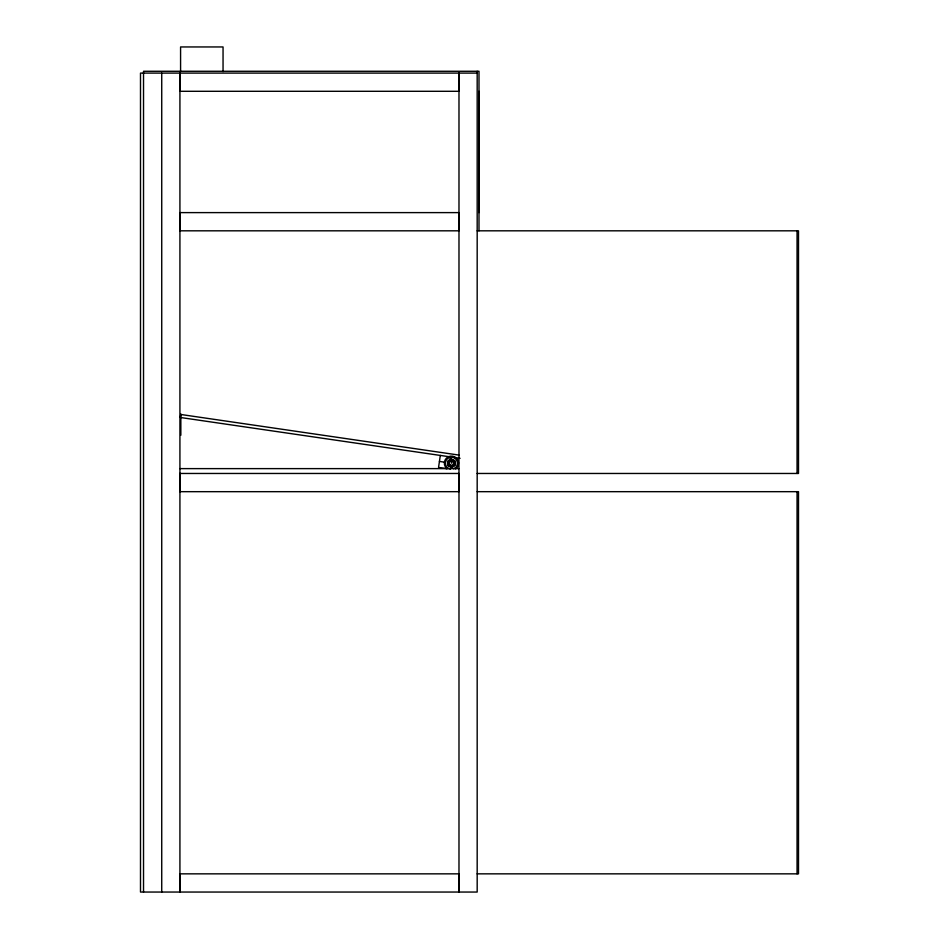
<?xml version="1.0" encoding="UTF-8"?>
<svg xmlns="http://www.w3.org/2000/svg" width="939" height="939" viewBox="0 0 939 939"><rect width="100%" height="100%" fill="white"/><g stroke="black" fill="none" stroke-linecap="round" stroke-linejoin="round"><path stroke-width="1.41" d="M478.996 212.613L478.996 91.294M450.274 460.016L450.297 457.915M440.309 455.438L438.548 467.434L447.023 468.678M451.436 463.185L451.999 460.204M477.176 73.089L140.498 73.089L140.498 892.05L477.176 892.05L477.176 71.27M477.176 230.818L798.502 230.818L798.502 473.467L477.176 473.467M179.924 468.62L458.983 468.62M477.176 491.672L798.502 491.672L798.502 873.845L477.176 873.845M458.96 455.086L180.769 414.475L180.335 417.479L449.828 456.824M454.171 457.457L460.075 458.314M439.429 461.436L445.074 462.258M797.058 230.818L797.058 473.467M797.058 491.672L797.058 873.845M478.996 230.783L478.996 71.27L143.526 71.27L143.526 892.05M223.048 71.587L223.048 46.95L180.581 46.95L180.581 71.587M180.84 414.017L180.84 435.25M161.731 73.089L161.731 892.05M446.964 468.714A7.113 7.113 0 0 1 446.318 458.255A7.113 7.113 0 0 1 456.788 458.514A7.113 7.113 0 0 1 455.615 468.937M453.701 465.028A2.923 2.923 0 0 1 453.15 465.556M451.882 460.298A2.923 2.923 0 0 1 452.621 460.521M453.584 468.784A5.986 5.986 0 0 0 456.906 465.615L457.363 464.054A5.986 5.986 0 0 0 452.316 457.258A5.986 5.986 0 0 0 445.509 462.281A5.986 5.986 0 0 0 450.497 469.113M179.924 873.845L179.924 892.05L179.924 73.089L179.924 91.294L458.983 91.294L458.983 73.089L458.983 892.05L458.983 873.845L179.924 873.845M179.924 473.467L179.924 491.672L458.983 491.672L458.983 473.467L179.924 473.467M179.924 212.613L179.924 230.818L458.983 230.818L458.983 212.613L179.924 212.613M451.107 458.96L447.61 461.354L447.926 465.58L451.753 467.422L455.262 465.028L454.934 460.791L451.107 458.96M449.523 465.544A3.028 3.028 0 0 0 454.429 463.655A3.028 3.028 0 0 0 450.344 460.356A3.028 3.028 0 0 0 449.523 465.544M449.065 466.178A3.815 3.815 0 0 0 455.204 463.737A3.815 3.815 0 0 0 450.027 459.641A3.815 3.815 0 0 0 449.065 466.178M450.121 464.817A2.089 2.089 0 0 0 453.502 463.514A2.089 2.089 0 0 0 450.685 461.237A2.089 2.089 0 0 0 450.121 464.817"/></g></svg>
